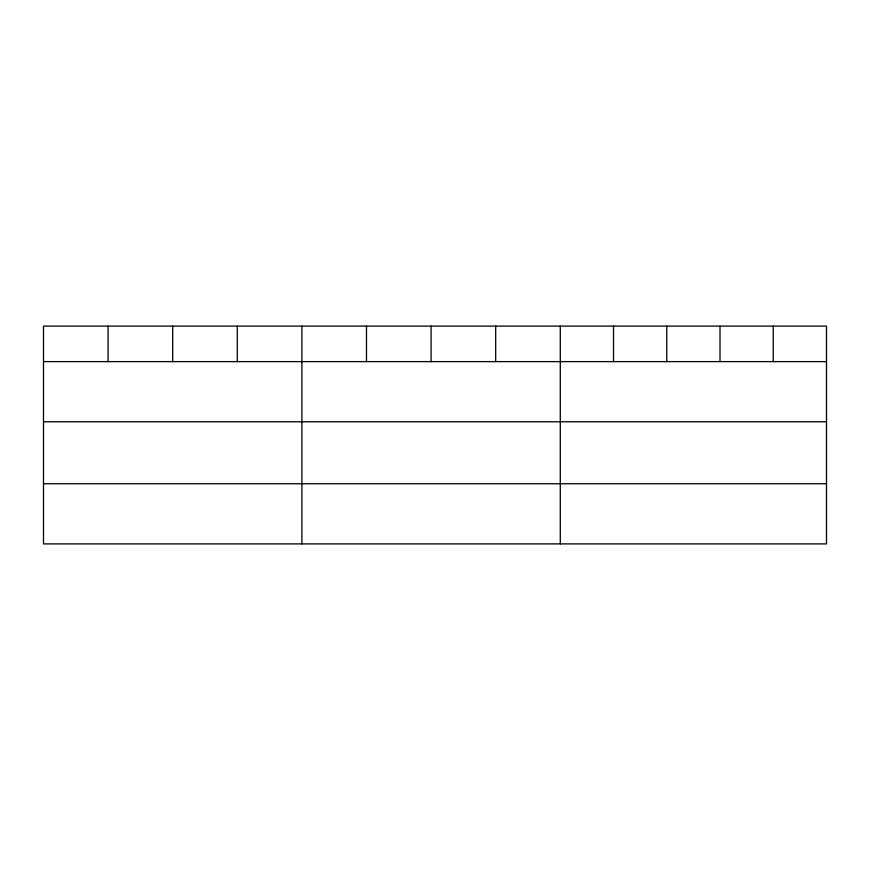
<?xml version="1.0" encoding="UTF-8"?>
<svg xmlns="http://www.w3.org/2000/svg" width="870" height="870" viewBox="0 0 870 870"><rect width="100%" height="100%" fill="white"/><g stroke="black" fill="none" stroke-linecap="round" stroke-linejoin="round"><path stroke-width="1.3" d="M826.5 421.765L826.5 326.109L43.5 326.109L43.5 543.891L826.5 543.891L826.5 421.765L43.5 421.765M43.5 361.615L826.5 361.615M43.5 483.742L826.5 483.742M773.256 326.109L773.256 361.615M720.012 326.109L720.012 361.615M666.768 326.109L666.768 361.615M613.524 326.109L613.524 361.615M560.28 326.109L560.28 543.891M495.682 326.109L495.682 361.615M431.085 326.109L431.085 361.615M366.487 326.109L366.487 361.615M301.89 326.109L301.89 543.891M237.292 326.109L237.292 361.615M172.695 326.109L172.695 361.615M108.097 326.109L108.097 361.615"/></g></svg>
